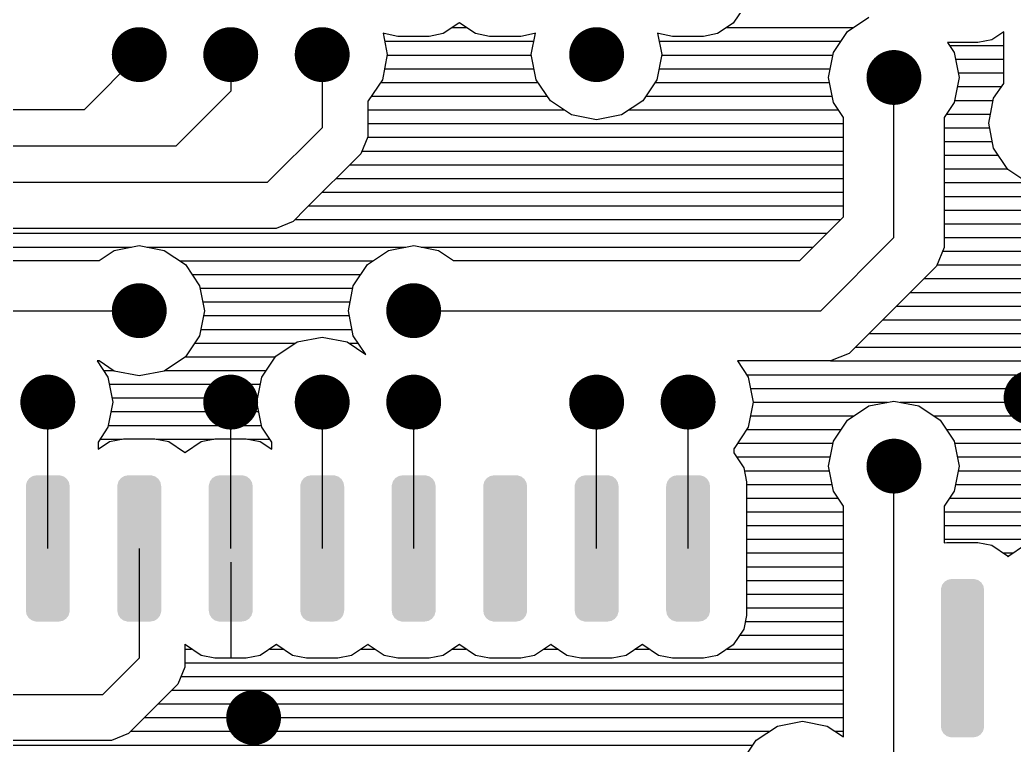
# Model space of a CAD drawing. Extents: x 295 to 953, y 10 to 290.
# Drawn here: x 624.43 to 656.18, y 187.39 to 210.55 of the extents above; entities that cross this region are included whole.
import ezdxf

# ---------------------------------------------------------------- set-up
doc = ezdxf.new("R2010")
doc.units = 0
doc.header["$LTSCALE"] = 5
doc.header["$MEASUREMENT"] = 0
doc.layers.get('0').update_dxf_attribs({"linetype": 'CONTINUOUS', "lineweight": 25})
doc.layers.add('DV-PEI-A6_TOP', color=5, linetype='CONTINUOUS')

msp = doc.modelspace()

# ---------------------------------------------------------------- linework, layer by layer
at = {"const_width": 0.876}
for points in [[(627.8, 209.445, 1), (628.677, 209.445, 1)], [(630.721, 209.445, 1), (631.598, 209.445, 1)], [(633.642, 209.445, 1), (634.519, 209.445, 1)], [(642.405, 209.445, 1), (643.282, 209.445, 1)], [(651.899, 208.715, 1), (652.775, 208.715, 1)], [(627.8, 201.266, 1), (628.677, 201.266, 1)], [(636.563, 201.266, 1), (637.44, 201.266, 1)], [(624.879, 198.345, 1), (625.756, 198.345, 1)], [(630.721, 198.345, 1), (631.598, 198.345, 1)], [(633.642, 198.345, 1), (634.519, 198.345, 1)], [(636.563, 198.345, 1), (637.44, 198.345, 1)], [(642.405, 198.345, 1), (643.282, 198.345, 1)], [(645.326, 198.345, 1), (646.203, 198.345, 1)], [(656.28, 198.491, 1), (657.156, 198.491, 1)], [(651.899, 196.3, 1), (652.775, 196.3, 1)], [(631.452, 188.268, 1), (632.328, 188.268, 1)]]:
    msp.add_lwpolyline(points, format="xyb", close=True, dxfattribs=at)
for points in [[(624.655, 195.818), (624.712, 195.892), (625.974, 195.818), (625.929, 195.892)], [(624.712, 195.892), (624.733, 195.919), (625.929, 195.892), (625.894, 195.919)], [(624.733, 195.919), (624.816, 195.97), (625.894, 195.919), (625.828, 195.97)], [(624.816, 195.97), (624.842, 195.985), (625.828, 195.97), (625.776, 195.985)], [(624.842, 195.985), (624.956, 196.006), (625.776, 195.985), (625.706, 196.006)], [(624.956, 196.006), (624.967, 196.008), (625.706, 196.006), (625.668, 196.008)], [(627.576, 195.818), (627.633, 195.892), (628.895, 195.818), (628.85, 195.892)], [(627.633, 195.892), (627.654, 195.919), (628.85, 195.892), (628.815, 195.919)], [(627.654, 195.919), (627.737, 195.97), (628.815, 195.919), (628.749, 195.97)], [(627.737, 195.97), (627.763, 195.985), (628.749, 195.97), (628.697, 195.985)], [(627.763, 195.985), (627.877, 196.006), (628.697, 195.985), (628.627, 196.006)], [(627.877, 196.006), (627.888, 196.008), (628.627, 196.006), (628.589, 196.008)], [(630.497, 195.818), (630.554, 195.892), (631.816, 195.818), (631.771, 195.892)], [(630.554, 195.892), (630.575, 195.919), (631.771, 195.892), (631.736, 195.919)], [(630.575, 195.919), (630.658, 195.97), (631.736, 195.919), (631.67, 195.97)], [(630.658, 195.97), (630.684, 195.985), (631.67, 195.97), (631.618, 195.985)], [(630.684, 195.985), (630.798, 196.006), (631.618, 195.985), (631.548, 196.006)], [(630.798, 196.006), (630.809, 196.008), (631.548, 196.006), (631.51, 196.008)], [(633.418, 195.818), (633.475, 195.892), (634.737, 195.818), (634.692, 195.892)], [(633.475, 195.892), (633.496, 195.919), (634.692, 195.892), (634.657, 195.919)], [(633.496, 195.919), (633.579, 195.97), (634.657, 195.919), (634.591, 195.97)], [(633.579, 195.97), (633.605, 195.985), (634.591, 195.97), (634.539, 195.985)], [(633.605, 195.985), (633.719, 196.006), (634.539, 195.985), (634.469, 196.006)], [(633.719, 196.006), (633.73, 196.008), (634.469, 196.006), (634.431, 196.008)], [(636.339, 195.818), (636.396, 195.892), (637.658, 195.818), (637.613, 195.892)], [(636.396, 195.892), (636.417, 195.919), (637.613, 195.892), (637.578, 195.919)], [(636.417, 195.919), (636.5, 195.97), (637.578, 195.919), (637.512, 195.97)], [(636.5, 195.97), (636.526, 195.985), (637.512, 195.97), (637.46, 195.985)], [(636.526, 195.985), (636.64, 196.006), (637.46, 195.985), (637.39, 196.006)], [(636.64, 196.006), (636.651, 196.008), (637.39, 196.006), (637.352, 196.008)], [(639.26, 195.818), (639.317, 195.892), (640.579, 195.818), (640.534, 195.892)], [(639.317, 195.892), (639.338, 195.919), (640.534, 195.892), (640.499, 195.919)], [(639.338, 195.919), (639.421, 195.97), (640.499, 195.919), (640.433, 195.97)], [(639.421, 195.97), (639.447, 195.985), (640.433, 195.97), (640.381, 195.985)], [(639.447, 195.985), (639.561, 196.006), (640.381, 195.985), (640.311, 196.006)], [(639.561, 196.006), (639.572, 196.008), (640.311, 196.006), (640.273, 196.008)], [(642.181, 195.818), (642.238, 195.892), (643.5, 195.818), (643.455, 195.892)], [(642.238, 195.892), (642.259, 195.919), (643.455, 195.892), (643.42, 195.919)], [(642.259, 195.919), (642.342, 195.97), (643.42, 195.919), (643.354, 195.97)], [(642.342, 195.97), (642.368, 195.985), (643.354, 195.97), (643.302, 195.985)], [(642.368, 195.985), (642.482, 196.006), (643.302, 195.985), (643.232, 196.006)], [(642.482, 196.006), (642.493, 196.008), (643.232, 196.006), (643.194, 196.008)], [(645.102, 195.818), (645.159, 195.892), (646.421, 195.818), (646.376, 195.892)], [(645.159, 195.892), (645.18, 195.919), (646.376, 195.892), (646.341, 195.919)], [(645.18, 195.919), (645.263, 195.97), (646.341, 195.919), (646.275, 195.97)], [(645.263, 195.97), (645.289, 195.985), (646.275, 195.97), (646.223, 195.985)], [(645.289, 195.985), (645.403, 196.006), (646.223, 195.985), (646.153, 196.006)], [(645.403, 196.006), (645.414, 196.008), (646.153, 196.006), (646.115, 196.008)], [(624.617, 195.658), (624.619, 195.696), (626.019, 195.658), (626.012, 195.696)], [(624.617, 191.685), (624.617, 195.658), (626.019, 191.685), (626.019, 195.658)], [(624.619, 195.696), (624.645, 195.783), (626.012, 195.696), (625.995, 195.783)], [(624.645, 195.783), (624.655, 195.818), (625.995, 195.783), (625.974, 195.818)], [(627.538, 195.658), (627.54, 195.696), (628.94, 195.658), (628.933, 195.696)], [(627.538, 191.685), (627.538, 195.658), (628.94, 191.685), (628.94, 195.658)], [(627.54, 195.696), (627.566, 195.783), (628.933, 195.696), (628.916, 195.783)], [(627.566, 195.783), (627.576, 195.818), (628.916, 195.783), (628.895, 195.818)], [(630.459, 195.658), (630.461, 195.696), (631.861, 195.658), (631.854, 195.696)], [(630.459, 191.685), (630.459, 195.658), (631.861, 191.685), (631.861, 195.658)], [(630.461, 195.696), (630.487, 195.783), (631.854, 195.696), (631.837, 195.783)], [(630.487, 195.783), (630.497, 195.818), (631.837, 195.783), (631.816, 195.818)], [(633.38, 195.658), (633.382, 195.696), (634.782, 195.658), (634.775, 195.696)], [(633.38, 191.685), (633.38, 195.658), (634.782, 191.685), (634.782, 195.658)], [(633.382, 195.696), (633.408, 195.783), (634.775, 195.696), (634.758, 195.783)], [(633.408, 195.783), (633.418, 195.818), (634.758, 195.783), (634.737, 195.818)], [(636.301, 195.658), (636.303, 195.696), (637.703, 195.658), (637.696, 195.696)], [(636.301, 191.685), (636.301, 195.658), (637.703, 191.685), (637.703, 195.658)], [(636.303, 195.696), (636.329, 195.783), (637.696, 195.696), (637.679, 195.783)], [(636.329, 195.783), (636.339, 195.818), (637.679, 195.783), (637.658, 195.818)], [(639.222, 195.658), (639.224, 195.696), (640.624, 195.658), (640.617, 195.696)], [(639.222, 191.685), (639.222, 195.658), (640.624, 191.685), (640.624, 195.658)], [(639.224, 195.696), (639.25, 195.783), (640.617, 195.696), (640.6, 195.783)], [(639.25, 195.783), (639.26, 195.818), (640.6, 195.783), (640.579, 195.818)], [(642.143, 195.658), (642.145, 195.696), (643.545, 195.658), (643.538, 195.696)], [(642.143, 191.685), (642.143, 195.658), (643.545, 191.685), (643.545, 195.658)], [(642.145, 195.696), (642.171, 195.783), (643.538, 195.696), (643.521, 195.783)], [(642.171, 195.783), (642.181, 195.818), (643.521, 195.783), (643.5, 195.818)], [(645.064, 195.658), (645.066, 195.696), (646.466, 195.658), (646.459, 195.696)], [(645.064, 191.685), (645.064, 195.658), (646.466, 191.685), (646.466, 195.658)], [(645.066, 195.696), (645.092, 195.783), (646.459, 195.696), (646.442, 195.783)], [(645.092, 195.783), (645.102, 195.818), (646.442, 195.783), (646.421, 195.818)], [(653.84, 192.384), (653.866, 192.476), (655.211, 192.384), (655.194, 192.476)], [(653.866, 192.476), (653.875, 192.506), (655.194, 192.476), (655.175, 192.506)], [(653.875, 192.506), (653.933, 192.583), (655.175, 192.506), (655.127, 192.583)], [(653.933, 192.583), (653.951, 192.606), (655.127, 192.583), (655.097, 192.606)], [(653.951, 192.606), (654.037, 192.659), (655.097, 192.606), (655.027, 192.659)], [(654.037, 192.659), (654.059, 192.673), (655.027, 192.659), (654.98, 192.673)], [(654.059, 192.673), (654.174, 192.694), (654.98, 192.673), (654.905, 192.694)], [(654.174, 192.694), (654.183, 192.696), (654.905, 192.694), (654.872, 192.696)], [(653.838, 192.351), (653.84, 192.384), (655.217, 192.351), (655.211, 192.384)], [(653.838, 187.981), (653.838, 192.351), (655.217, 187.981), (655.217, 192.351)], [(624.624, 191.647), (624.617, 191.685), (626.017, 191.647), (626.019, 191.685)], [(624.64, 191.56), (624.624, 191.647), (625.99, 191.56), (626.017, 191.647)], [(624.661, 191.525), (624.64, 191.56), (625.98, 191.525), (625.99, 191.56)], [(624.706, 191.451), (624.661, 191.525), (625.923, 191.451), (625.98, 191.525)], [(624.741, 191.424), (624.706, 191.451), (625.902, 191.424), (625.923, 191.451)], [(627.545, 191.647), (627.538, 191.685), (628.938, 191.647), (628.94, 191.685)], [(627.561, 191.56), (627.545, 191.647), (628.911, 191.56), (628.938, 191.647)], [(627.582, 191.525), (627.561, 191.56), (628.901, 191.525), (628.911, 191.56)], [(627.627, 191.451), (627.582, 191.525), (628.844, 191.451), (628.901, 191.525)], [(627.662, 191.424), (627.627, 191.451), (628.823, 191.424), (628.844, 191.451)], [(630.466, 191.647), (630.459, 191.685), (631.859, 191.647), (631.861, 191.685)], [(630.482, 191.56), (630.466, 191.647), (631.832, 191.56), (631.859, 191.647)], [(630.503, 191.525), (630.482, 191.56), (631.822, 191.525), (631.832, 191.56)], [(630.548, 191.451), (630.503, 191.525), (631.765, 191.451), (631.822, 191.525)], [(630.583, 191.424), (630.548, 191.451), (631.744, 191.424), (631.765, 191.451)], [(633.387, 191.647), (633.38, 191.685), (634.78, 191.647), (634.782, 191.685)], [(633.403, 191.56), (633.387, 191.647), (634.753, 191.56), (634.78, 191.647)], [(633.424, 191.525), (633.403, 191.56), (634.743, 191.525), (634.753, 191.56)], [(633.469, 191.451), (633.424, 191.525), (634.686, 191.451), (634.743, 191.525)], [(633.504, 191.424), (633.469, 191.451), (634.665, 191.424), (634.686, 191.451)], [(636.308, 191.647), (636.301, 191.685), (637.701, 191.647), (637.703, 191.685)], [(636.324, 191.56), (636.308, 191.647), (637.674, 191.56), (637.701, 191.647)], [(636.345, 191.525), (636.324, 191.56), (637.664, 191.525), (637.674, 191.56)], [(636.39, 191.451), (636.345, 191.525), (637.607, 191.451), (637.664, 191.525)], [(636.425, 191.424), (636.39, 191.451), (637.586, 191.424), (637.607, 191.451)], [(639.229, 191.647), (639.222, 191.685), (640.622, 191.647), (640.624, 191.685)], [(639.245, 191.56), (639.229, 191.647), (640.595, 191.56), (640.622, 191.647)], [(639.266, 191.525), (639.245, 191.56), (640.585, 191.525), (640.595, 191.56)], [(639.311, 191.451), (639.266, 191.525), (640.528, 191.451), (640.585, 191.525)], [(639.346, 191.424), (639.311, 191.451), (640.507, 191.424), (640.528, 191.451)], [(642.15, 191.647), (642.143, 191.685), (643.543, 191.647), (643.545, 191.685)], [(642.166, 191.56), (642.15, 191.647), (643.516, 191.56), (643.543, 191.647)], [(642.187, 191.525), (642.166, 191.56), (643.506, 191.525), (643.516, 191.56)], [(642.232, 191.451), (642.187, 191.525), (643.449, 191.451), (643.506, 191.525)], [(642.267, 191.424), (642.232, 191.451), (643.428, 191.424), (643.449, 191.451)], [(645.071, 191.647), (645.064, 191.685), (646.464, 191.647), (646.466, 191.685)], [(645.087, 191.56), (645.071, 191.647), (646.437, 191.56), (646.464, 191.647)], [(645.108, 191.525), (645.087, 191.56), (646.427, 191.525), (646.437, 191.56)], [(645.153, 191.451), (645.108, 191.525), (646.37, 191.451), (646.427, 191.525)], [(645.188, 191.424), (645.153, 191.451), (646.349, 191.424), (646.37, 191.451)], [(624.807, 191.373), (624.741, 191.424), (625.819, 191.373), (625.902, 191.424)], [(624.859, 191.358), (624.807, 191.373), (625.793, 191.358), (625.819, 191.373)], [(624.929, 191.337), (624.859, 191.358), (625.679, 191.337), (625.793, 191.358)], [(624.967, 191.335), (624.929, 191.337), (625.668, 191.335), (625.679, 191.337)], [(627.728, 191.373), (627.662, 191.424), (628.74, 191.373), (628.823, 191.424)], [(627.78, 191.358), (627.728, 191.373), (628.714, 191.358), (628.74, 191.373)], [(627.85, 191.337), (627.78, 191.358), (628.6, 191.337), (628.714, 191.358)], [(627.888, 191.335), (627.85, 191.337), (628.589, 191.335), (628.6, 191.337)], [(630.649, 191.373), (630.583, 191.424), (631.661, 191.373), (631.744, 191.424)], [(630.701, 191.358), (630.649, 191.373), (631.635, 191.358), (631.661, 191.373)], [(630.771, 191.337), (630.701, 191.358), (631.521, 191.337), (631.635, 191.358)], [(630.809, 191.335), (630.771, 191.337), (631.51, 191.335), (631.521, 191.337)], [(633.57, 191.373), (633.504, 191.424), (634.582, 191.373), (634.665, 191.424)], [(633.622, 191.358), (633.57, 191.373), (634.556, 191.358), (634.582, 191.373)], [(633.692, 191.337), (633.622, 191.358), (634.442, 191.337), (634.556, 191.358)], [(633.73, 191.335), (633.692, 191.337), (634.431, 191.335), (634.442, 191.337)], [(636.491, 191.373), (636.425, 191.424), (637.503, 191.373), (637.586, 191.424)], [(636.543, 191.358), (636.491, 191.373), (637.477, 191.358), (637.503, 191.373)], [(636.613, 191.337), (636.543, 191.358), (637.363, 191.337), (637.477, 191.358)], [(636.651, 191.335), (636.613, 191.337), (637.352, 191.335), (637.363, 191.337)], [(639.412, 191.373), (639.346, 191.424), (640.424, 191.373), (640.507, 191.424)], [(639.464, 191.358), (639.412, 191.373), (640.398, 191.358), (640.424, 191.373)], [(639.534, 191.337), (639.464, 191.358), (640.284, 191.337), (640.398, 191.358)], [(639.572, 191.335), (639.534, 191.337), (640.273, 191.335), (640.284, 191.337)], [(642.333, 191.373), (642.267, 191.424), (643.345, 191.373), (643.428, 191.424)], [(642.385, 191.358), (642.333, 191.373), (643.319, 191.358), (643.345, 191.373)], [(642.455, 191.337), (642.385, 191.358), (643.205, 191.337), (643.319, 191.358)], [(642.493, 191.335), (642.455, 191.337), (643.194, 191.335), (643.205, 191.337)], [(645.254, 191.373), (645.188, 191.424), (646.266, 191.373), (646.349, 191.424)], [(645.306, 191.358), (645.254, 191.373), (646.24, 191.358), (646.266, 191.373)], [(645.376, 191.337), (645.306, 191.358), (646.126, 191.337), (646.24, 191.358)], [(645.414, 191.335), (645.376, 191.337), (646.115, 191.335), (646.126, 191.337)], [(653.844, 187.949), (653.838, 187.981), (655.215, 187.949), (655.217, 187.981)], [(653.861, 187.857), (653.844, 187.949), (655.189, 187.857), (655.215, 187.949)], [(653.88, 187.827), (653.861, 187.857), (655.18, 187.827), (655.189, 187.857)], [(653.928, 187.75), (653.88, 187.827), (655.122, 187.75), (655.18, 187.827)], [(653.959, 187.726), (653.928, 187.75), (655.104, 187.726), (655.122, 187.75)], [(654.028, 187.673), (653.959, 187.726), (655.018, 187.673), (655.104, 187.726)], [(654.075, 187.66), (654.028, 187.673), (654.996, 187.66), (655.018, 187.673)], [(654.15, 187.638), (654.075, 187.66), (654.881, 187.638), (654.996, 187.66)], [(654.183, 187.637), (654.15, 187.638), (654.872, 187.637), (654.881, 187.638)]]:
    msp.add_solid(points)
at = {"layer": 'DV-PEI-A6_TOP', "color": 7}
for p, q in [((647.541, 210.952), (647.208, 210.45)), ((650.859, 210.187), (651.536, 210.637)), ((638.445, 210.45), (637.942, 210.117)), ((638.234, 210.31), (638.684, 210.31)), ((638.462, 210.473), (638.445, 210.45)), ((638.474, 210.45), (638.462, 210.473)), ((638.976, 210.117), (638.474, 210.45)), ((647.208, 210.45), (646.705, 210.117)), ((646.997, 210.31), (651.046, 210.31)), ((650.409, 209.509), (650.859, 210.187)), ((655.842, 210.175), (655.462, 209.918)), ((655.836, 210.175), (655.842, 210.175)), ((655.842, 208.528), (655.842, 210.175)), ((636.055, 210.117), (636.026, 210.134)), ((636.026, 210.134), (636.16, 209.445)), ((636.499, 210.029), (636.055, 210.117)), ((636.079, 209.871), (640.84, 209.871)), ((637.498, 210.029), (636.499, 210.029)), ((637.942, 210.117), (637.498, 210.029)), ((639.42, 210.029), (638.976, 210.117)), ((640.419, 210.029), (639.42, 210.029)), ((640.863, 210.117), (640.419, 210.029)), ((640.758, 209.445), (640.892, 210.134)), ((640.892, 210.134), (640.863, 210.117)), ((644.818, 210.117), (644.789, 210.134)), ((644.789, 210.134), (644.923, 209.445)), ((645.262, 210.029), (644.818, 210.117)), ((644.842, 209.871), (650.648, 209.871)), ((646.261, 210.029), (645.262, 210.029)), ((646.705, 210.117), (646.261, 210.029)), ((655.462, 209.918), (655.018, 209.831)), ((655.018, 209.831), (654.043, 209.831)), ((654.043, 209.831), (654.259, 209.509)), ((654.113, 209.737), (655.842, 209.737)), ((626.486, 207.692), (628.239, 209.445)), ((631.16, 209.445), (631.16, 208.277)), ((634.081, 209.445), (634.081, 207.108)), ((636.16, 209.445), (636.003, 208.645)), ((636.16, 209.433), (640.758, 209.433)), ((640.916, 208.645), (640.758, 209.445)), ((644.923, 209.445), (644.766, 208.645)), ((644.923, 209.433), (650.391, 209.433)), ((650.251, 208.715), (650.409, 209.509)), ((654.259, 209.509), (654.417, 208.715)), ((654.3, 209.299), (655.842, 209.299)), ((636.073, 208.995), (640.846, 208.995)), ((644.836, 208.995), (650.304, 208.995)), ((636.003, 208.645), (635.553, 207.967)), ((641.366, 207.967), (640.916, 208.645)), ((644.766, 208.645), (644.316, 207.967)), ((650.409, 207.914), (650.251, 208.715)), ((652.337, 203.603), (652.337, 208.715)), ((654.417, 208.715), (654.259, 207.914)), ((654.387, 208.861), (655.842, 208.861)), ((631.16, 208.277), (629.407, 206.524)), ((635.944, 208.557), (640.974, 208.557)), ((644.707, 208.557), (650.28, 208.557)), ((654.358, 208.423), (655.766, 208.423)), ((655.521, 208.049), (655.842, 208.528)), ((635.553, 207.967), (635.541, 207.961)), ((635.541, 207.961), (635.541, 207.394)), ((635.652, 208.119), (641.266, 208.119)), ((642.043, 207.517), (641.366, 207.967)), ((644.316, 207.967), (643.638, 207.517)), ((644.415, 208.119), (650.368, 208.119)), ((654.271, 207.984), (655.509, 207.984)), ((655.363, 207.254), (655.521, 208.049)), ((618.307, 207.692), (626.486, 207.692)), ((635.541, 207.681), (641.798, 207.681)), ((643.883, 207.681), (650.561, 207.681)), ((650.73, 207.435), (650.409, 207.914)), ((654.259, 207.914), (653.943, 207.435)), ((635.541, 207.394), (635.541, 206.816)), ((642.844, 207.359), (642.043, 207.517)), ((643.638, 207.517), (642.844, 207.359)), ((650.73, 204.263), (650.73, 207.435)), ((653.943, 207.435), (653.943, 203.918)), ((654.013, 207.546), (655.421, 207.546)), ((634.081, 207.108), (632.328, 205.356)), ((635.541, 207.243), (650.73, 207.243)), ((653.943, 207.108), (655.392, 207.108)), ((655.521, 206.454), (655.363, 207.254)), ((635.541, 206.816), (635.313, 206.279)), ((635.535, 206.804), (650.73, 206.804)), ((629.407, 206.524), (620.644, 206.524)), ((635.354, 206.366), (650.73, 206.366)), ((653.943, 206.67), (655.48, 206.67)), ((655.971, 205.776), (655.521, 206.454)), ((635.313, 206.279), (633.561, 204.526)), ((653.943, 206.232), (655.667, 206.232)), ((634.969, 205.928), (650.73, 205.928)), ((653.943, 205.794), (655.965, 205.794)), ((656.648, 205.326), (655.971, 205.776)), ((634.53, 205.49), (650.73, 205.49)), ((632.328, 205.356), (621.812, 205.356)), ((653.943, 205.356), (656.607, 205.356)), ((634.092, 205.052), (650.73, 205.052)), ((653.943, 204.917), (658.763, 204.917)), ((633.561, 204.526), (633.152, 204.117)), ((633.654, 204.614), (650.73, 204.614)), ((653.943, 204.479), (658.763, 204.479)), ((633.216, 204.176), (650.637, 204.176)), ((649.334, 202.873), (650.73, 204.263)), ((632.614, 203.895), (622.414, 203.895)), ((633.152, 204.117), (632.614, 203.895)), ((653.943, 204.041), (658.763, 204.041)), ((653.943, 203.918), (653.943, 203.282)), ((622.262, 203.737), (650.199, 203.737)), ((650, 201.266), (652.337, 203.603)), ((653.943, 203.603), (658.763, 203.603)), ((621.824, 203.299), (627.993, 203.299)), ((627.438, 203.188), (628.239, 203.346)), ((628.239, 203.346), (629.033, 203.188)), ((628.478, 203.299), (636.756, 203.299)), ((636.201, 203.188), (637.002, 203.346)), ((637.002, 203.346), (637.796, 203.188)), ((637.241, 203.299), (649.76, 203.299)), ((653.943, 203.282), (653.698, 202.692)), ((623.828, 202.873), (626.959, 202.873)), ((626.959, 202.873), (627.438, 203.188)), ((629.033, 203.188), (629.711, 202.738)), ((635.524, 202.738), (636.201, 203.188)), ((637.796, 203.188), (638.275, 202.873)), ((638.275, 202.873), (649.334, 202.873)), ((653.891, 203.165), (658.763, 203.165)), ((629.524, 202.861), (635.71, 202.861)), ((629.711, 202.738), (630.161, 202.061)), ((635.074, 202.061), (635.524, 202.738)), ((653.698, 202.692), (651.361, 200.355)), ((653.71, 202.727), (658.763, 202.727)), ((629.921, 202.423), (635.313, 202.423)), ((653.289, 202.289), (658.868, 202.289)), ((630.161, 202.061), (630.318, 201.266)), ((630.178, 201.985), (635.056, 201.985)), ((634.916, 201.266), (635.074, 202.061)), ((652.851, 201.85), (659.119, 201.85)), ((630.266, 201.547), (634.969, 201.547)), ((652.413, 201.412), (659.558, 201.412)), ((624.149, 201.266), (628.239, 201.266)), ((630.318, 201.266), (630.161, 200.466)), ((630.289, 201.108), (634.945, 201.108)), ((635.074, 200.466), (634.916, 201.266)), ((637.002, 201.266), (650, 201.266)), ((651.975, 200.974), (659.996, 200.974)), ((630.201, 200.67), (635.033, 200.67)), ((630.161, 200.466), (629.711, 199.788)), ((633.28, 200.267), (634.081, 200.425)), ((634.081, 200.425), (634.875, 200.267)), ((635.471, 199.87), (635.074, 200.466)), ((651.361, 200.355), (650.906, 199.899)), ((651.536, 200.536), (660.434, 200.536)), ((630.009, 200.232), (633.228, 200.232)), ((632.603, 199.817), (633.28, 200.267)), ((634.875, 200.267), (635.471, 199.87)), ((634.928, 200.232), (635.226, 200.232)), ((651.098, 200.098), (660.872, 200.098)), ((629.711, 199.788), (629.033, 199.338)), ((629.711, 199.794), (632.591, 199.794)), ((632.153, 199.14), (632.603, 199.817)), ((650.906, 199.899), (650.315, 199.66)), ((626.959, 199.66), (626.895, 199.66)), ((626.895, 199.66), (627.24, 199.14)), ((627.438, 199.338), (626.959, 199.66)), ((650.315, 199.66), (647.342, 199.66)), ((647.342, 199.66), (647.687, 199.14)), ((650.315, 199.66), (661.31, 199.66)), ((627.094, 199.356), (627.409, 199.356)), ((627.24, 199.14), (627.397, 198.345)), ((628.239, 199.181), (627.438, 199.338)), ((629.033, 199.338), (628.239, 199.181)), ((629.062, 199.356), (632.299, 199.356)), ((631.995, 198.345), (632.153, 199.14)), ((647.634, 199.221), (661.748, 199.221)), ((647.687, 199.14), (647.844, 198.345)), ((627.286, 198.918), (632.106, 198.918)), ((647.757, 198.783), (662.186, 198.783)), ((627.374, 198.48), (632.018, 198.48)), ((625.318, 193.672), (625.318, 198.345)), ((627.397, 198.345), (627.24, 197.545)), ((631.16, 193.672), (631.16, 198.345)), ((632.153, 197.545), (631.995, 198.345)), ((634.081, 198.345), (634.081, 193.672)), ((637.002, 193.672), (637.002, 198.345)), ((642.844, 193.672), (642.844, 198.345)), ((645.765, 193.672), (645.765, 198.345)), ((647.844, 198.345), (647.687, 197.545)), ((647.844, 198.345), (652.132, 198.345)), ((650.859, 197.773), (651.536, 198.223)), ((651.536, 198.223), (652.337, 198.38)), ((652.337, 198.38), (653.131, 198.223)), ((652.535, 198.345), (662.969, 198.345)), ((653.131, 198.223), (653.809, 197.773)), ((627.339, 198.041), (632.053, 198.041)), ((647.757, 197.907), (651.057, 197.907)), ((653.61, 197.907), (673.31, 197.907)), ((627.24, 197.545), (626.924, 197.066)), ((627.251, 197.603), (632.141, 197.603)), ((632.474, 197.066), (632.153, 197.545)), ((647.687, 197.545), (647.237, 196.867)), ((650.409, 197.095), (650.859, 197.773)), ((653.809, 197.773), (654.259, 197.095)), ((626.988, 197.165), (627.695, 197.165)), ((627.292, 197.083), (627.736, 197.177)), ((627.736, 197.177), (628.735, 197.177)), ((628.735, 197.177), (629.179, 197.083)), ((628.776, 197.165), (630.616, 197.165)), ((630.213, 197.083), (630.657, 197.177)), ((630.657, 197.177), (631.656, 197.177)), ((631.16, 194.11), (631.16, 197.177)), ((631.656, 197.177), (632.1, 197.083)), ((631.697, 197.165), (632.404, 197.165)), ((647.634, 197.469), (650.654, 197.469)), ((654.013, 197.469), (677.154, 197.469)), ((626.924, 196.838), (627.292, 197.083)), ((626.924, 197.066), (626.924, 196.838)), ((629.179, 197.083), (629.682, 196.75)), ((629.711, 196.75), (630.213, 197.083)), ((632.1, 197.083), (632.474, 196.838)), ((632.474, 196.838), (632.474, 197.066)), ((647.237, 196.867), (647.225, 196.861)), ((647.225, 196.861), (647.225, 196.727)), ((647.342, 197.031), (650.397, 197.031)), ((650.251, 196.3), (650.409, 197.095)), ((654.259, 197.095), (654.417, 196.3)), ((654.271, 197.031), (677.154, 197.031)), ((629.682, 196.75), (629.699, 196.727)), ((629.699, 196.727), (629.711, 196.75)), ((647.225, 196.727), (647.541, 196.248)), ((647.313, 196.593), (650.31, 196.593)), ((654.358, 196.593), (677.154, 196.593)), ((647.541, 196.248), (647.634, 195.804)), ((650.409, 195.5), (650.251, 196.3)), ((652.337, 178.774), (652.337, 196.3)), ((654.417, 196.3), (654.259, 195.5)), ((647.564, 196.154), (650.28, 196.154)), ((654.387, 196.154), (677.154, 196.154)), ((647.634, 195.804), (647.634, 191.533)), ((647.634, 195.716), (650.368, 195.716)), ((654.3, 195.716), (677.235, 195.716)), ((647.634, 195.278), (650.555, 195.278)), ((650.73, 195.021), (650.409, 195.5)), ((654.259, 195.5), (653.943, 195.021)), ((654.113, 195.278), (677.422, 195.278)), ((650.73, 187.654), (650.73, 195.021)), ((653.943, 195.021), (653.943, 193.847)), ((647.634, 194.84), (650.73, 194.84)), ((653.943, 194.84), (677.714, 194.84)), ((647.634, 194.402), (650.73, 194.402)), ((653.943, 194.402), (678.345, 194.402)), ((628.239, 193.672), (628.239, 190.166)), ((647.634, 193.964), (650.73, 193.964)), ((653.943, 193.964), (690.625, 193.964)), ((653.943, 193.847), (654.031, 193.864)), ((654.031, 193.864), (655.018, 193.864)), ((655.018, 193.864), (655.462, 193.777)), ((655.462, 193.777), (655.959, 193.438)), ((656.011, 193.438), (656.508, 193.777)), ((647.634, 193.526), (650.73, 193.526)), ((655.836, 193.526), (656.134, 193.526)), ((655.959, 193.438), (655.988, 193.403)), ((655.988, 193.403), (656.011, 193.438)), ((631.16, 193.233), (631.16, 190.166)), ((647.634, 193.087), (650.73, 193.087)), ((647.634, 192.649), (650.73, 192.649)), ((647.634, 192.211), (650.73, 192.211)), ((647.634, 191.773), (650.73, 191.773)), ((647.634, 191.533), (647.541, 191.089)), ((647.593, 191.335), (650.73, 191.335)), ((647.541, 191.089), (647.208, 190.587)), ((647.412, 190.897), (650.73, 190.897)), ((629.711, 190.587), (629.699, 190.61)), ((629.699, 190.61), (629.699, 190.453)), ((630.213, 190.254), (629.711, 190.587)), ((632.603, 190.587), (632.1, 190.254)), ((632.62, 190.61), (632.603, 190.587)), ((632.632, 190.587), (632.62, 190.61)), ((633.134, 190.254), (632.632, 190.587)), ((635.524, 190.587), (635.021, 190.254)), ((635.541, 190.61), (635.524, 190.587)), ((635.553, 190.587), (635.541, 190.61)), ((636.055, 190.254), (635.553, 190.587)), ((638.445, 190.587), (637.942, 190.254)), ((638.462, 190.61), (638.445, 190.587)), ((638.474, 190.587), (638.462, 190.61)), ((638.976, 190.254), (638.474, 190.587)), ((641.366, 190.587), (640.863, 190.254)), ((641.383, 190.61), (641.366, 190.587)), ((641.395, 190.587), (641.383, 190.61)), ((641.897, 190.254), (641.395, 190.587)), ((644.287, 190.587), (643.784, 190.254)), ((644.304, 190.61), (644.287, 190.587)), ((644.316, 190.587), (644.304, 190.61)), ((644.818, 190.254), (644.316, 190.587)), ((647.208, 190.587), (646.705, 190.254)), ((629.699, 190.458), (629.909, 190.458)), ((629.699, 190.453), (629.699, 189.874)), ((630.657, 190.166), (630.213, 190.254)), ((632.1, 190.254), (631.656, 190.166)), ((632.404, 190.458), (632.83, 190.458)), ((633.578, 190.166), (633.134, 190.254)), ((635.021, 190.254), (634.577, 190.166)), ((635.325, 190.458), (635.751, 190.458)), ((636.499, 190.166), (636.055, 190.254)), ((637.942, 190.254), (637.498, 190.166)), ((638.246, 190.458), (638.672, 190.458)), ((639.42, 190.166), (638.976, 190.254)), ((640.863, 190.254), (640.419, 190.166)), ((641.167, 190.458), (641.593, 190.458)), ((642.341, 190.166), (641.897, 190.254)), ((643.784, 190.254), (643.34, 190.166)), ((644.088, 190.458), (644.514, 190.458)), ((645.262, 190.166), (644.818, 190.254)), ((646.705, 190.254), (646.261, 190.166)), ((647.009, 190.458), (650.73, 190.458)), ((628.239, 190.166), (627.07, 188.998)), ((629.699, 189.874), (629.471, 189.337)), ((629.699, 190.02), (650.73, 190.02)), ((631.656, 190.166), (630.657, 190.166)), ((634.577, 190.166), (633.578, 190.166)), ((637.498, 190.166), (636.499, 190.166)), ((640.419, 190.166), (639.42, 190.166)), ((643.34, 190.166), (642.341, 190.166)), ((646.261, 190.166), (645.262, 190.166)), ((629.576, 189.582), (650.73, 189.582)), ((629.471, 189.337), (628.303, 188.168)), ((627.07, 188.998), (620.644, 188.998)), ((629.278, 189.144), (650.73, 189.144)), ((628.84, 188.706), (650.73, 188.706)), ((628.402, 188.268), (650.73, 188.268)), ((628.303, 188.168), (627.894, 187.759)), ((647.938, 187.549), (648.615, 187.999)), ((648.615, 187.999), (649.416, 188.157)), ((649.416, 188.157), (650.21, 187.999)), ((650.21, 187.999), (650.73, 187.654)), ((627.894, 187.759), (627.356, 187.537)), ((627.964, 187.83), (648.358, 187.83)), ((650.467, 187.83), (650.73, 187.83)), ((611.992, 187.391), (647.833, 187.391)), ((627.356, 187.537), (620.352, 187.537)), ((647.488, 186.872), (647.938, 187.549))]:
    msp.add_line(p, q, dxfattribs=at)

doc.saveas('drawing.dxf')
